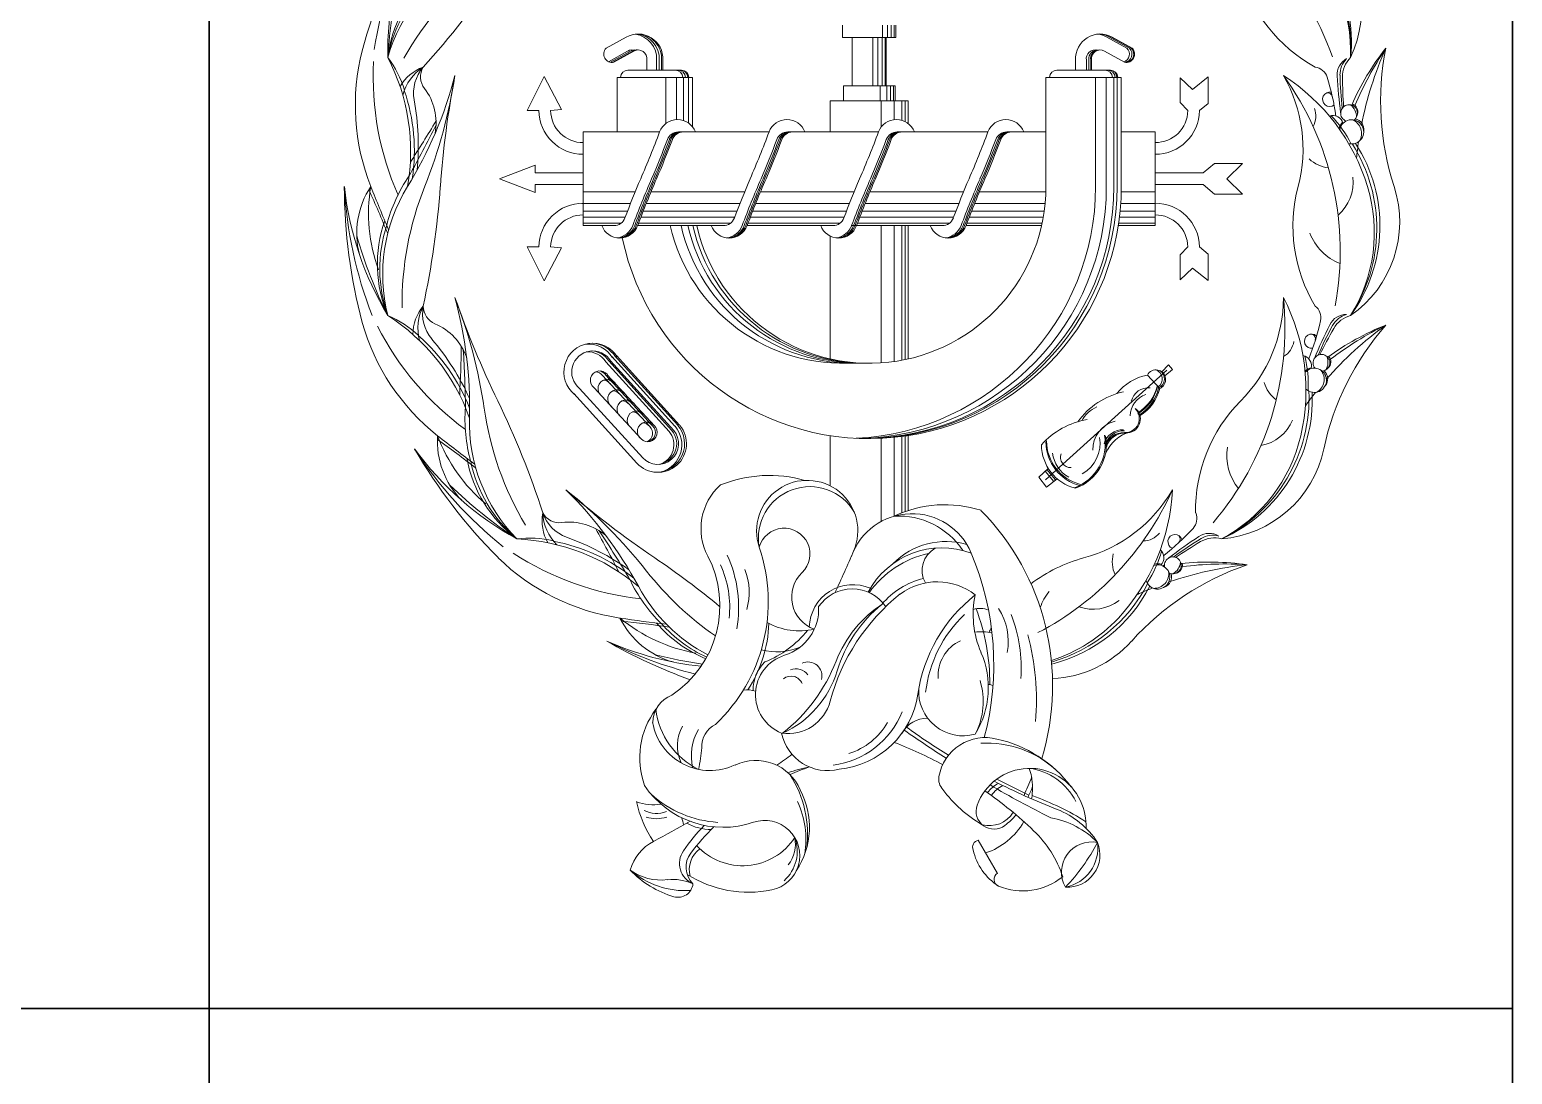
# Paper-space layout 'A3 horizontal' of a CAD drawing. Header units: millimetres. Extents: x 0 to 410, y 0 to 287.
# Drawn here: x 387.24 to 410, y 38.99 to 55.03 of the extents above; entities that cross this region are included whole.
import ezdxf

# ---------------------------------------------------------------- set-up
doc = ezdxf.new("R2010")
doc.units = ezdxf.units.MM
doc.layers.add('Cajetin y formato', color=7, linetype='Continuous', lineweight=35)

# ---------------------------------------------------------------- blocks, each defined once
blk = doc.blocks.new('Formato A3')
at = {"layer": 'Cajetin y formato'}
for p, q in [((410, 10), (410, 287)), ((390, 40), (390, 64)), ((225, 40), (410, 40)), ((390, 18), (390, 40))]:
    blk.add_line(p, q, dxfattribs=at)
at = {"layer": 'Cajetin y formato', "lineweight": 13}
for p, q in [((399.721, 54.905), (399.721, 55.093)), ((400.333, 54.905), (400.333, 55.093)), ((400.409, 54.905), (400.409, 55.093)), ((400.468, 54.905), (400.468, 55.093)), ((400.51, 54.905), (400.51, 55.093)), ((400.535, 54.905), (400.535, 55.093)), ((396.397, 54.911), (396.091, 54.74)), ((399.869, 54.905), (399.721, 54.905)), ((399.869, 54.905), (400.128, 54.905)), ((399.869, 54.163), (399.869, 54.905)), ((400.388, 54.905), (400.128, 54.905)), ((400.185, 54.163), (400.185, 54.905)), ((400.261, 54.163), (400.261, 54.905)), ((400.329, 54.163), (400.329, 54.905)), ((400.371, 54.163), (400.371, 54.905)), ((400.388, 54.905), (400.535, 54.905)), ((400.388, 54.163), (400.388, 54.905)), ((403.778, 54.911), (404.085, 54.74)), ((403.819, 54.911), (404.125, 54.74)), ((403.846, 54.911), (404.152, 54.74)), ((403.859, 54.911), (404.166, 54.74)), ((396.421, 54.697), (396.129, 54.534)), ((396.463, 54.697), (396.157, 54.526)), ((396.498, 54.697), (396.191, 54.526)), ((396.517, 54.697), (396.21, 54.526)), ((396.517, 54.697), (396.517, 54.697)), ((403.74, 54.697), (404.047, 54.526)), ((396.837, 54.403), (396.426, 54.403)), ((396.714, 54.403), (396.714, 54.559)), ((396.837, 54.403), (397.248, 54.403)), ((396.865, 54.403), (396.865, 54.559)), ((396.907, 54.403), (396.907, 54.559)), ((396.941, 54.403), (396.941, 54.559)), ((396.96, 54.403), (396.96, 54.559)), ((403.42, 54.403), (403.009, 54.403)), ((403.297, 54.403), (403.297, 54.559)), ((403.42, 54.403), (403.831, 54.403)), ((403.462, 54.403), (403.462, 54.559)), ((403.502, 54.403), (403.502, 54.559)), ((403.529, 54.403), (403.529, 54.559)), ((403.543, 54.403), (403.543, 54.559)), ((394.881, 53.783), (395.139, 54.304)), ((395.139, 54.304), (395.407, 53.798)), ((396.258, 54.293), (397.415, 54.293)), ((396.258, 53.455), (396.258, 54.293)), ((397.007, 54.293), (397.007, 53.584)), ((397.173, 54.293), (397.173, 53.645)), ((397.279, 54.293), (397.279, 53.631)), ((397.355, 54.293), (397.355, 53.593)), ((397.415, 54.293), (397.415, 53.536)), ((402.841, 54.293), (402.841, 52.617)), ((403.998, 54.293), (402.841, 54.293)), ((403.603, 52.617), (403.603, 54.293)), ((403.768, 52.617), (403.768, 54.293)), ((403.883, 52.617), (403.883, 54.293)), ((403.932, 52.617), (403.932, 54.293)), ((403.998, 52.617), (403.998, 54.293)), ((404.9, 54.288), (405.091, 54.109)), ((404.9, 53.906), (404.9, 54.288)), ((405.091, 54.109), (405.33, 54.3)), ((405.33, 54.3), (405.33, 53.894)), ((399.732, 54.163), (400.128, 54.163)), ((399.732, 53.934), (399.732, 54.163)), ((400.525, 54.163), (400.128, 54.163)), ((400.297, 53.934), (400.297, 54.163)), ((400.398, 53.934), (400.398, 54.163)), ((400.457, 53.934), (400.457, 54.163)), ((400.5, 53.934), (400.5, 54.163)), ((400.525, 53.934), (400.525, 54.163)), ((395.06, 53.783), (394.881, 53.783)), ((395.239, 53.783), (395.407, 53.798)), ((399.53, 53.934), (399.53, 53.455)), ((400.128, 53.934), (399.53, 53.934)), ((400.128, 53.934), (400.727, 53.934)), ((400.312, 53.529), (400.312, 53.934)), ((400.512, 53.644), (400.512, 53.934)), ((400.629, 53.634), (400.629, 53.934)), ((400.681, 53.613), (400.681, 53.934)), ((400.727, 53.934), (400.727, 53.584)), ((405.018, 53.783), (404.9, 53.906)), ((405.33, 53.894), (405.197, 53.783)), ((395.74, 53.455), (396.911, 53.455)), ((395.74, 52.018), (395.74, 53.455)), ((397.199, 53.455), (397.274, 53.455)), ((397.274, 53.455), (398.591, 53.455)), ((398.879, 53.455), (399.53, 53.455)), ((399.53, 53.455), (400.128, 53.455)), ((400.271, 53.455), (400.128, 53.455)), ((401.951, 53.455), (400.559, 53.455)), ((402.841, 53.455), (402.239, 53.455)), ((404.517, 53.455), (403.998, 53.455)), ((404.517, 52.018), (404.517, 53.455)), ((395.001, 52.945), (394.455, 52.736)), ((395.001, 52.826), (395.001, 52.945)), ((395.74, 52.826), (395.001, 52.826)), ((404.517, 52.826), (405.256, 52.826)), ((405.256, 52.826), (405.426, 52.973)), ((405.426, 52.973), (405.856, 52.973)), ((405.856, 52.973), (405.617, 52.736)), ((395.001, 52.528), (394.455, 52.736)), ((395.74, 52.647), (395.001, 52.647)), ((395.001, 52.647), (395.001, 52.528)), ((404.517, 52.647), (405.256, 52.647)), ((405.256, 52.647), (405.426, 52.5)), ((405.856, 52.5), (405.617, 52.736)), ((395.72, 52.359), (396.467, 52.359)), ((395.74, 52.537), (396.538, 52.537)), ((396.707, 52.359), (398.147, 52.359)), ((396.78, 52.537), (398.218, 52.537)), ((398.387, 52.359), (399.827, 52.359)), ((398.46, 52.537), (399.898, 52.537)), ((400.067, 52.359), (401.507, 52.359)), ((400.14, 52.537), (401.578, 52.537)), ((401.747, 52.359), (402.829, 52.359)), ((401.82, 52.537), (402.84, 52.537)), ((403.99, 52.359), (404.517, 52.359)), ((403.997, 52.537), (404.517, 52.537)), ((405.426, 52.5), (405.856, 52.5)), ((395.74, 52.237), (396.419, 52.237)), ((395.74, 52.145), (396.384, 52.145)), ((396.623, 52.145), (398.064, 52.145)), ((396.658, 52.237), (398.099, 52.237)), ((398.303, 52.145), (399.744, 52.145)), ((398.339, 52.237), (399.779, 52.237)), ((399.983, 52.145), (401.424, 52.145)), ((400.019, 52.237), (401.459, 52.237)), ((401.663, 52.145), (402.8, 52.145)), ((401.699, 52.237), (402.815, 52.237)), ((403.969, 52.145), (404.517, 52.145)), ((403.98, 52.237), (404.517, 52.237)), ((395.74, 52.054), (396.319, 52.054)), ((396.211, 52.018), (395.74, 52.018)), ((397.891, 52.018), (396.574, 52.018)), ((396.588, 52.054), (397.999, 52.054)), ((399.572, 52.018), (398.254, 52.018)), ((398.268, 52.054), (399.679, 52.054)), ((400.128, 52.018), (399.859, 52.018)), ((399.948, 52.054), (401.359, 52.054)), ((400.128, 52.018), (401.252, 52.018)), ((400.312, 49.91), (400.312, 52.018)), ((400.512, 49.931), (400.512, 52.018)), ((400.629, 49.95), (400.629, 52.018)), ((400.681, 49.961), (400.681, 52.018)), ((400.727, 52.018), (400.727, 49.971)), ((401.615, 52.018), (402.774, 52.018)), ((401.628, 52.054), (402.782, 52.054)), ((403.952, 52.018), (404.517, 52.018)), ((403.957, 52.054), (404.517, 52.054)), ((395.06, 51.69), (394.881, 51.69)), ((394.881, 51.69), (395.139, 51.169)), ((395.139, 51.169), (395.407, 51.675)), ((395.239, 51.69), (395.407, 51.675)), ((399.53, 51.857), (399.53, 49.971)), ((405.018, 51.69), (404.9, 51.567)), ((405.33, 51.579), (405.197, 51.69)), ((404.9, 51.567), (404.9, 51.185)), ((405.33, 51.173), (405.33, 51.579)), ((404.9, 51.185), (405.091, 51.364)), ((405.091, 51.364), (405.33, 51.173)), ((396.087, 49.925), (397.057, 48.859)), ((396.131, 49.94), (397.1, 48.874)), ((396.16, 49.94), (397.129, 48.874)), ((396.176, 50.006), (397.146, 48.94)), ((396.176, 50.006), (397.146, 48.94)), ((396.22, 50.021), (397.189, 48.955)), ((396.249, 50.021), (397.218, 48.955)), ((404.619, 49.773), (404.724, 49.879)), ((404.724, 49.879), (404.784, 49.811)), ((396.037, 49.715), (396.76, 48.932)), ((396.08, 49.729), (396.803, 48.946)), ((396.109, 49.729), (396.832, 48.946)), ((402.834, 48.117), (404.695, 49.798)), ((404.399, 49.723), (404.587, 49.518)), ((404.784, 49.811), (404.668, 49.71)), ((395.593, 49.438), (396.563, 48.372)), ((395.682, 49.519), (396.652, 48.453)), ((395.907, 49.526), (396.63, 48.743)), ((399.53, 48.793), (399.53, 48.022)), ((400.312, 47.475), (400.312, 48.751)), ((400.512, 47.557), (400.512, 48.766)), ((400.629, 47.608), (400.629, 48.779)), ((400.681, 47.627), (400.681, 48.786)), ((400.727, 48.793), (400.727, 47.643)), ((402.876, 48.291), (402.73, 48.157)), ((402.828, 48.246), (402.961, 48.091)), ((402.855, 48.272), (402.989, 48.113)), ((402.73, 48.157), (402.85, 48.003)), ((402.85, 48.003), (403.012, 48.132)), ((401.803, 42.581), (402.097, 42.074))]:
    blk.add_line(p, q, dxfattribs=at)
at = {"layer": 'Cajetin y formato'}
blk.add_lwpolyline([(225, 64), (225, 10), (410, 10), (410, 64)], dxfattribs=at)
at = {"layer": 'Cajetin y formato', "lineweight": 13}
for centre, radius, start, end in [((402.898, 53.072), 4.603, 19.4847, 65.833), ((405.199, 54.849), 2.331, 353.7772, 62.8895), ((405.101, 54.747), 2.42, 356.4239, 62.3396), ((400.282, 52.553), 8.221, 150.1512, 164.8488), ((398.969, 53.708), 6.517, 153.2169, 171.0795), ((397.583, 54.69), 4.844, 156.1927, 181.1019), ((405.107, 54.679), 2.411, 358.0368, 46.9632), ((405.937, 55.345), 1.748, 334.6505, 48.0549), ((395.213, 53.898), 2.57, 118.3783, 164.2398), ((397.243, 52.194), 4.883, 128.165, 150.6335), ((399.761, 54.184), 7.033, 165.9014, 176.6388), ((394.73, 54.355), 2.005, 130.5199, 173.0969), ((394.849, 54.208), 2.145, 131.8447, 169.5631), ((383.313, 63.45), 13.432, 317.9297, 325.8383), ((408.12, 56.528), 2.373, 195.14, 241.092), ((396.582, 54.58), 0.379, 356.8582, 119.1323), ((396.487, 54.58), 0.379, 356.8582, 82.7779), ((396.528, 54.58), 0.379, 356.8582, 85.963), ((396.563, 54.58), 0.379, 356.8582, 88.5592), ((403.675, 54.58), 0.379, 60.8677, 183.1418), ((403.594, 54.58), 0.379, 60.8677, 83.8664), ((403.634, 54.58), 0.379, 60.8677, 86.9376), ((403.661, 54.58), 0.379, 60.8677, 88.9796), ((395.614, 53.863), 3.373, 165.6062, 201.6884), ((396.181, 54.65), 0.127, 134.9929, 283.2717), ((396.487, 54.58), 0.134, 69.1386, 119.1323), ((396.528, 54.58), 0.134, 78.4969, 119.1323), ((396.563, 54.58), 0.134, 85.9158, 119.1323), ((396.582, 54.58), 0.134, 351.0686, 119.1323), ((403.594, 54.58), 0.134, 72.3825, 188.9314), ((403.634, 54.58), 0.134, 81.296, 188.9314), ((403.661, 54.58), 0.134, 87.1086, 188.9314), ((403.675, 54.58), 0.134, 60.8677, 188.9314), ((403.995, 54.65), 0.127, 290.1317, 45.0071), ((404.076, 54.65), 0.127, 256.7283, 45.0071), ((404.035, 54.65), 0.127, 279.1409, 45.0071), ((404.062, 54.65), 0.127, 273.0355, 45.0071), ((411.187, 52.267), 3.988, 141.679, 156.3392), ((412.285, 51.894), 5.095, 146.0496, 157.2952), ((413.081, 52.498), 5.501, 155.9493, 168.8327), ((412.186, 53.921), 4.208, 168.7833, 198.0549), ((397.008, 54.299), 4.493, 176.9834, 203.8098), ((391.524, 53.665), 1.532, 16.3132, 37.4613), ((389.99, 53.163), 3.1, 349.8482, 27.5338), ((393.514, 53.813), 0.678, 109.8764, 149.8354), ((393.672, 53.838), 0.725, 122.367, 165.4695), ((393.737, 54.054), 0.602, 138.82, 190.2708), ((393.533, 54.3), 0.291, 148.9, 217.3769), ((396.426, 54.289), 0.114, 90, 177.9027), ((397.153, 54.289), 0.114, 2.0973, 90), ((397.195, 54.289), 0.114, 2.0973, 90), ((397.229, 54.289), 0.114, 2.0973, 90), ((397.248, 54.289), 0.114, 2.0973, 90), ((403.009, 54.289), 0.114, 90, 177.9027), ((403.75, 54.289), 0.114, 2.0973, 90), ((403.79, 54.289), 0.114, 2.0973, 90), ((403.817, 54.289), 0.114, 2.0973, 90), ((403.831, 54.289), 0.114, 2.0973, 90), ((406.946, 54.23), 0.222, 17.4792, 83.0121), ((407.593, 54.333), 0.283, 118.9817, 183.6762), ((407.706, 54.333), 0.352, 135.3013, 181.0944), ((407.803, 54.301), 0.411, 134.0495, 180.8495), ((387.71, 55.9), 6.262, 328.3783, 345.3897), ((386.221, 55.463), 7.634, 338.165, 351.3919), ((408.262, 51.546), 14.755, 169.1617, 175.8383), ((404.814, 51.713), 3.098, 16.9632, 57.3219), ((402.755, 51.625), 4.603, 349.4847, 35.833), ((404.528, 53.196), 2.259, 345.14, 29.86), ((403.622, 53.184), 3.706, 7.991, 17.4792), ((416.58, 54.91), 9.288, 183.6762, 187.1801), ((412.728, 54.429), 5.374, 181.0944, 186.5148), ((416.935, 54.436), 9.544, 180.8495, 183.5712), ((390.307, 53.165), 2.84, 351.3433, 19.0169), ((389.284, 53.247), 3.924, 354.4513, 10.2708), ((392.61, 53.595), 0.871, 349.194, 37.3769), ((407.197, 53.957), 0.11, 76.3181, 308.0909), ((407.162, 53.977), 0.0787, 14.0095, 102.1151), ((395.735, 53.788), 0.675, 180.4191, 270.4191), ((395.735, 53.788), 0.496, 180.57, 270.57), ((404.522, 53.788), 0.675, 269.5809, 359.5809), ((404.522, 53.788), 0.496, 269.43, 359.43), ((406.655, 53.698), 0.329, 330.91, 21.1205), ((407.494, 53.744), 0.129, 305.1404, 250.0193), ((407.37, 53.684), 0.237, 359.5811, 52.4184), ((407.502, 53.765), 0.126, 342.1717, 71.4462), ((371.444, 64.697), 24.69, 331.1399, 333.1916), ((371.609, 66.795), 25.531, 327.2693, 328.9428), ((397.186, 53.352), 0.294, 20.5322, 159.4678), ((398.866, 53.352), 0.294, 20.5322, 159.4678), ((400.546, 53.352), 0.294, 20.5322, 159.4678), ((402.226, 53.352), 0.294, 20.5322, 159.4678), ((407.243, 53.541), 0.166, 16.862, 107.9623), ((405.991, 52.504), 1.717, 26.4764, 44.3637), ((407.571, 53.436), 0.245, 135.9182, 162.5089), ((407.532, 53.456), 0.186, 256.8212, 168.5313), ((407.46, 53.432), 0.226, 328.2099, 68.4045), ((407.556, 53.496), 0.165, 350.0441, 78.4241), ((382.453, 58.87), 15.439, 336.5919, 339.4678), ((382.377, 58.87), 15.663, 336.945, 339.3195), ((382.407, 58.87), 15.663, 336.945, 339.3195), ((382.431, 58.87), 15.663, 336.945, 339.3195), ((382.453, 58.87), 15.663, 336.945, 339.3195), ((397.199, 53.275), 0.18, 90, 159.3195), ((397.229, 53.275), 0.18, 90, 159.3195), ((397.252, 53.275), 0.18, 90, 159.3195), ((397.274, 53.275), 0.18, 90, 159.3195), ((384.133, 58.87), 15.439, 336.5919, 339.4678), ((384.057, 58.87), 15.663, 336.945, 339.3195), ((384.087, 58.87), 15.663, 336.945, 339.3195), ((384.111, 58.87), 15.663, 336.945, 339.3195), ((384.133, 58.87), 15.663, 336.945, 339.3195), ((398.879, 53.275), 0.18, 90, 159.3195), ((398.909, 53.275), 0.18, 90, 159.3195), ((398.932, 53.275), 0.18, 90, 159.3195), ((398.954, 53.275), 0.18, 90, 159.3195), ((385.813, 58.87), 15.439, 336.5919, 339.4678), ((385.737, 58.87), 15.663, 336.945, 339.3195), ((385.767, 58.87), 15.663, 336.945, 339.3195), ((385.791, 58.87), 15.663, 336.945, 339.3195), ((385.813, 58.87), 15.663, 336.945, 339.3195), ((400.559, 53.275), 0.18, 90, 159.3195), ((400.589, 53.275), 0.18, 90, 159.3195), ((400.612, 53.275), 0.18, 90, 159.3195), ((400.634, 53.275), 0.18, 90, 159.3195), ((387.493, 58.87), 15.439, 336.5919, 339.4678), ((387.417, 58.87), 15.663, 336.945, 339.3195), ((387.447, 58.87), 15.663, 336.945, 339.3195), ((387.471, 58.87), 15.663, 336.945, 339.3195), ((387.493, 58.87), 15.663, 336.945, 339.3195), ((402.239, 53.275), 0.18, 90, 159.3195), ((402.269, 53.275), 0.18, 90, 159.3195), ((402.293, 53.275), 0.18, 90, 159.3195), ((402.314, 53.275), 0.18, 90, 159.3195), ((405.636, 52.014), 2.331, 323.7772, 32.8895), ((405.5, 51.975), 2.42, 326.4239, 32.3396), ((413.081, 52.498), 5.501, 171.5701, 174.2292), ((407.216, 53.376), 0.471, 225.1514, 265.1872), ((400.293, 52.638), 8.221, 180.1512, 194.8488), ((398.578, 52.982), 6.517, 183.2169, 201.0795), ((396.888, 53.139), 4.844, 186.1927, 211.1019), ((393.556, 51.899), 1.294, 146.3109, 194.5879), ((394.964, 52.203), 2.52, 170.5494, 200.0066), ((419.106, 63.207), 28.656, 201.6884, 203.1259), ((395.231, 51.269), 2.57, 148.3783, 194.2398), ((395.051, 51.42), 2.406, 145.5689, 165.4627), ((397.841, 50.807), 4.883, 158.165, 180.6335), ((380.149, 53.591), 13.432, 347.9297, 355.8383), ((400.128, 52.617), 3.87, 191.7311, 0), ((411.033, 46.603), 15.663, 156.945, 159.3195), ((410.957, 46.603), 15.439, 156.5919, 159.4678), ((410.988, 46.603), 15.439, 156.5919, 159.4678), ((411.011, 46.603), 15.439, 156.5919, 159.4678), ((411.033, 46.603), 15.439, 156.5919, 159.4678), ((400.128, 52.617), 2.713, 192.7522, 0), ((412.713, 46.603), 15.663, 156.945, 159.3195), ((412.637, 46.603), 15.439, 156.5919, 159.4678), ((412.668, 46.603), 15.439, 156.5919, 159.4678), ((412.691, 46.603), 15.439, 156.5919, 159.4678), ((412.713, 46.603), 15.439, 156.5919, 159.4678), ((414.393, 46.603), 15.663, 156.945, 159.3195), ((414.317, 46.603), 15.439, 156.5919, 159.4678), ((414.348, 46.603), 15.439, 156.5919, 159.4678), ((414.371, 46.603), 15.439, 156.5919, 159.4678), ((399.733, 52.617), 3.87, 272.9244, 0), ((414.393, 46.603), 15.439, 156.5919, 159.4678), ((399.898, 52.617), 3.87, 271.7054, 0), ((400.013, 52.617), 3.87, 270.8526, 0), ((400.062, 52.617), 3.87, 270.4872, 0), ((416.073, 46.603), 15.663, 156.945, 159.3195), ((415.998, 46.603), 15.439, 156.5919, 159.4678), ((416.028, 46.603), 15.439, 156.5919, 159.4678), ((416.051, 46.603), 15.439, 156.5919, 159.4678), ((416.073, 46.603), 15.439, 156.5919, 159.4678), ((409.005, 52.008), 2.373, 165.14, 211.092), ((406.893, 52.68), 0.662, 310.7334, 6.877), ((406.523, 52.075), 1.748, 304.6505, 18.0549), ((405.471, 51.913), 2.411, 328.0368, 16.9632), ((379.725, 46.7), 14.011, 21.7593, 24.7587), ((395.735, 51.685), 0.675, 89.5809, 179.5809), ((404.522, 51.685), 0.675, 0.4191, 90.4191), ((395.735, 51.685), 0.496, 89.43, 179.43), ((396.211, 52.198), 0.18, 270, 339.3195), ((397.891, 52.198), 0.18, 270, 339.3195), ((399.572, 52.198), 0.18, 270, 339.3195), ((401.252, 52.198), 0.18, 270, 339.3195), ((404.522, 51.685), 0.496, 0.57, 90.57), ((394.584, 51.423), 2.005, 160.5199, 203.0969), ((394.761, 51.355), 2.145, 161.8447, 199.5631), ((396.299, 52.121), 0.294, 200.5322, 339.4678), ((396.224, 52.121), 0.294, 277.4021, 339.4678), ((396.254, 52.121), 0.294, 274.4265, 339.4678), ((396.277, 52.121), 0.294, 272.1334, 339.4678), ((399.72, 52.617), 2.713, 192.7522, 274.3203), ((399.886, 52.617), 2.713, 192.7522, 272.5586), ((399.992, 52.617), 2.713, 192.7522, 271.4389), ((400.068, 52.617), 2.713, 192.7522, 270.6395), ((397.979, 52.121), 0.294, 200.5322, 339.4678), ((397.904, 52.121), 0.294, 277.4021, 339.4678), ((397.934, 52.121), 0.294, 274.4265, 339.4678), ((397.958, 52.121), 0.294, 272.1334, 339.4678), ((399.659, 52.121), 0.294, 200.5322, 339.4678), ((399.584, 52.121), 0.294, 277.4021, 339.4678), ((399.614, 52.121), 0.294, 274.4265, 339.4678), ((399.638, 52.121), 0.294, 272.1334, 339.4678), ((401.34, 52.121), 0.294, 200.5322, 339.4678), ((401.264, 52.121), 0.294, 277.4021, 339.4678), ((401.294, 52.121), 0.294, 274.4265, 339.4678), ((401.318, 52.121), 0.294, 272.1334, 339.4678), ((407.651, 52.196), 0.815, 201.192, 248.6812), ((399.026, 53.79), 7.033, 195.9014, 206.6388), ((393.802, 50.346), 0.678, 139.8764, 179.8354), ((393.926, 50.446), 0.725, 152.367, 195.4695), ((393.875, 50.666), 0.602, 168.82, 220.2708), ((393.575, 50.777), 0.291, 178.9, 247.3769), ((407.708, 55.756), 14.755, 199.1617, 205.8383), ((386.661, 48.128), 7.634, 8.165, 21.3919), ((387.732, 49.251), 6.262, 358.3783, 15.3897), ((401.907, 50.445), 4.603, 319.4847, 5.833), ((404.228, 50.918), 2.259, 315.14, 359.86), ((403.734, 49.491), 3.098, 346.9632, 27.3219), ((406.839, 50.606), 0.222, 347.4792, 53.0121), ((395.595, 51.439), 3.373, 195.6062, 231.6884), ((392.153, 49.222), 1.532, 46.3132, 67.4613), ((391.075, 48.021), 3.1, 19.8482, 57.5338), ((403.438, 51.361), 3.706, 337.991, 347.4792), ((407.451, 50.37), 0.283, 88.9817, 153.6762), ((407.549, 50.314), 0.352, 105.3013, 151.0944), ((407.617, 50.238), 0.411, 104.0495, 150.8495), ((396.585, 52.513), 4.493, 206.9834, 233.8098), ((391.349, 48.181), 2.84, 21.3433, 49.0169), ((393.128, 49.705), 0.871, 19.194, 67.3769), ((406.92, 50.243), 0.11, 46.3181, 278.0909), ((406.9, 50.278), 0.0787, 344.0095, 72.1151), ((415.522, 46.377), 9.288, 153.6762, 157.1801), ((411.946, 47.886), 5.374, 151.0944, 156.5148), ((415.593, 45.789), 9.544, 150.8495, 153.5712), ((411.223, 47.717), 4.208, 138.7833, 168.0549), ((411.286, 46.037), 5.501, 125.9493, 138.8327), ((409.53, 46.784), 3.988, 111.679, 126.3392), ((410.295, 45.913), 5.095, 116.0496, 127.2952), ((390.421, 47.74), 3.924, 24.4513, 40.2708), ((368.341, 50.636), 25.531, 357.2693, 358.9428), ((369.247, 48.736), 24.69, 1.1399, 3.1916), ((395.885, 49.77), 0.443, 31.6919, 231.082), ((395.885, 49.77), 0.323, 31.6919, 231.082), ((395.813, 49.756), 0.443, 31.6919, 94.778), ((395.813, 49.756), 0.443, 31.6919, 94.778), ((395.813, 49.756), 0.323, 31.6919, 94.778), ((395.856, 49.77), 0.323, 31.6919, 87.4311), ((395.856, 49.77), 0.443, 31.6919, 87.4311), ((406.321, 50.29), 0.329, 300.91, 351.1205), ((406.752, 49.86), 0.166, 346.862, 77.9623), ((405.15, 49.588), 1.717, 356.4764, 14.3637), ((406.984, 49.605), 0.245, 105.9182, 132.5089), ((407.071, 49.911), 0.129, 275.1404, 220.0193), ((406.933, 49.92), 0.237, 329.5811, 22.4184), ((407.088, 49.925), 0.126, 312.1717, 41.4462), ((395.993, 49.643), 0.145, 36.6177, 233.5402), ((395.92, 49.628), 0.145, 36.6177, 86.6016), ((396.111, 49.515), 0.145, 36.6177, 233.5402), ((395.964, 49.643), 0.145, 36.6177, 84.2736), ((396.039, 49.5), 0.145, 36.6177, 86.6016), ((396.082, 49.515), 0.145, 36.6177, 84.2736), ((404.549, 48.944), 0.793, 100.9262, 141.4083), ((404.53, 49.655), 0.148, 292.6546, 152.3432), ((404.479, 49.663), 0.148, 305.4325, 70.4154), ((404.513, 49.663), 0.148, 292.6546, 59.7184), ((406.96, 49.642), 0.186, 226.8212, 138.5313), ((406.885, 49.657), 0.226, 298.2099, 38.4045), ((407.001, 49.664), 0.165, 320.0441, 48.4241), ((396.261, 49.353), 0.145, 36.6177, 233.5402), ((396.188, 49.338), 0.145, 36.6177, 86.6016), ((396.232, 49.353), 0.145, 36.6177, 84.2736), ((404.287, 48.31), 1.184, 102.4592, 144.0677), ((404.488, 49.088), 0.355, 108.8894, 178.3641), ((404.414, 49.258), 0.27, 84.0222, 166.4349), ((403.908, 49.709), 0.661, 301.154, 347.0799), ((403.908, 49.691), 0.661, 301.154, 347.0799), ((403.926, 49.674), 0.661, 301.154, 347.0799), ((403.943, 49.666), 0.661, 301.154, 347.0799), ((404.46, 49.375), 2.42, 296.4239, 2.3396), ((404.597, 49.341), 2.331, 293.7772, 2.8895), ((406.646, 49.731), 0.471, 195.1514, 235.1872), ((411.286, 46.037), 5.501, 141.5701, 144.2292), ((396.33, 49.042), 2.406, 175.5689, 195.4627), ((399.052, 49.906), 4.883, 188.165, 210.6335), ((382.339, 43.471), 13.432, 17.9297, 25.8383), ((396.403, 49.198), 0.145, 36.6177, 233.5402), ((396.331, 49.184), 0.145, 36.6177, 86.6016), ((396.374, 49.198), 0.145, 36.6177, 84.2736), ((396.559, 49.029), 0.145, 36.6177, 233.5402), ((396.487, 49.015), 0.145, 36.6177, 86.6016), ((396.53, 49.029), 0.145, 36.6177, 84.2736), ((403.831, 48.78), 0.502, 114.8594, 151.1712), ((404.058, 49.057), 0.216, 267.3981, 44.9415), ((404.075, 49.049), 0.216, 267.3981, 44.9415), ((407.511, 47.651), 2.373, 135.14, 181.092), ((396.561, 49.001), 2.57, 178.3783, 224.2398), ((396.885, 48.669), 0.439, 222.8019, 39.972), ((396.715, 48.859), 0.145, 36.6177, 233.5402), ((396.732, 48.843), 0.143, 224.3275, 45.8305), ((396.643, 48.845), 0.145, 36.6177, 86.6016), ((396.687, 48.859), 0.145, 36.6177, 84.2736), ((396.704, 48.843), 0.143, 275.7891, 45.8305), ((396.66, 48.829), 0.143, 296.2437, 45.8305), ((396.856, 48.669), 0.439, 272.6054, 39.972), ((396.813, 48.655), 0.439, 287.9961, 39.972), ((403.665, 47.861), 1.193, 99.1558, 138.378), ((404.009, 48.577), 0.449, 103.7399, 181.1453), ((406.018, 49.29), 0.662, 280.7334, 336.877), ((394.795, 48.709), 1.294, 176.3109, 224.5879), ((385.417, 37.291), 14.011, 51.7593, 54.7587), ((411.269, 71.277), 28.656, 231.6884, 233.1259), ((395.863, 49.676), 2.52, 200.5494, 230.0066), ((396.885, 48.669), 0.318, 222.8019, 39.972), ((396.856, 48.669), 0.318, 272.6054, 39.972), ((396.813, 48.655), 0.318, 287.9961, 39.972), ((403.538, 48.713), 0.688, 180, 256.032), ((403.033, 48.67), 0.719, 289.9429, 10.3252), ((403.05, 48.661), 0.719, 289.9429, 10.3252), ((403.141, 48.672), 0.53, 298.9362, 10.0867), ((404.018, 48.589), 0.295, 87.3981, 164.1835), ((404.035, 48.572), 0.295, 87.3981, 164.1835), ((404.035, 48.546), 0.295, 87.3981, 164.1835), ((404.321, 48.264), 0.62, 107.2172, 155.8424), ((404.052, 48.538), 0.295, 87.3981, 164.1835), ((404.404, 49.336), 2.411, 298.0368, 346.9632), ((400.26, 52.718), 8.221, 210.1512, 224.8488), ((398.603, 52.158), 6.517, 213.2169, 231.0795), ((397.06, 51.449), 4.844, 216.1927, 241.1019), ((403.461, 48.653), 0.688, 180, 256.032), ((403.53, 48.696), 0.688, 180, 256.032), ((403.428, 48.583), 0.488, 186.9077, 241.0638), ((403.226, 48.464), 0.162, 161.2813, 270.2045), ((405.395, 48.95), 1.748, 274.6505, 348.0549), ((406.433, 48.491), 0.815, 171.192, 218.6812), ((395.923, 48.811), 2.005, 190.5199, 233.0969), ((396.111, 48.841), 2.145, 191.8447, 229.5631), ((398.587, 53.082), 7.033, 225.9014, 236.6388), ((398.454, 47.365), 0.907, 132.2575, 207.5623), ((398.597, 46.171), 2.011, 74.2581, 111.9898), ((399.177, 47.33), 0.777, 336.4589, 198.8148), ((390.71, 41.996), 7.634, 38.165, 51.3919), ((405.122, 59.125), 14.755, 229.1617, 235.8383), ((391.076, 43.504), 6.262, 28.3783, 45.3897), ((399.216, 47.222), 0.788, 29.7063, 190.4298), ((400.583, 49.846), 4.603, 297.6508, 335.833), ((402.83, 49.096), 2.259, 285.14, 329.86), ((401.688, 48.107), 3.098, 316.9632, 357.3219), ((395.785, 47.487), 0.678, 169.8764, 209.8354), ((395.688, 47.801), 0.602, 198.82, 250.2708), ((395.373, 47.747), 0.291, 208.9, 277.3769), ((395.842, 47.636), 0.725, 182.367, 225.4695), ((400.785, 46.607), 0.988, 22.8077, 160.3541), ((401.293, 45.915), 1.818, 72.3293, 115.4405), ((399.11, 44.959), 3.834, 342.9661, 44.5051), ((404.935, 47.519), 0.222, 317.4792, 23.0121), ((395.522, 46.595), 0.871, 49.194, 97.3769), ((373.59, 35.007), 25.531, 27.2693, 28.9428), ((398.823, 46.976), 0.396, 313.9975, 164.8065), ((400.582, 46.382), 1.177, 33.4987, 93.4257), ((402.367, 49.874), 3.706, 307.991, 317.4792), ((394.918, 45.689), 1.532, 76.3132, 97.4613), ((394.586, 44.11), 3.1, 49.8482, 87.5338), ((394.743, 44.385), 2.84, 51.3433, 79.0169), ((394.16, 43.54), 3.924, 54.4513, 70.2708), ((375.324, 33.815), 24.69, 31.1399, 33.1916), ((401.308, 46.023), 1.145, 73.7879, 135.173), ((404.328, 47.505), 0.329, 270.91, 321.1205), ((404.823, 47.166), 0.11, 16.3181, 248.0909), ((410.34, 39.516), 9.288, 123.6762, 127.1801), ((407.998, 42.611), 5.374, 121.0944, 126.5148), ((410.107, 38.972), 9.544, 120.8495, 123.5712), ((404.823, 47.206), 0.0787, 314.0095, 42.1151), ((405.347, 47.01), 0.283, 58.9817, 123.6762), ((405.424, 46.813), 0.411, 74.0495, 120.8495), ((405.404, 46.912), 0.352, 75.3013, 121.0944), ((405.493, 47.252), 5.182593959605703e-14, 255.4235, 198.8636), ((396.791, 49.33), 3.373, 225.6062, 261.6884), ((397.112, 50.756), 4.493, 236.9834, 263.8098), ((389.295, 35.802), 13.432, 50.5066, 55.8383), ((396.19, 46.183), 1.647, 303.4452, 27.5623), ((395.987, 46.243), 2.592, 313.4291, 18.8148), ((396.177, 46.15), 1.948, 350.3971, 24.5836), ((368.517, 60.687), 34.22, 335.2886, 336.4589), ((401.245, 45.79), 1.281, 69.4027, 152.0973), ((401.374, 45.491), 1.532, 102.5728, 144.4101), ((401.335, 46.724), 0.394, 119.3148, 208.9803), ((397.63, 45.28), 4.41, 345.2649, 22.8077), ((404.04, 44.625), 2.373, 105.14, 127.0161), ((404.33, 46.858), 0.471, 165.1514, 205.1872), ((402.963, 47.483), 1.717, 326.4764, 344.3637), ((404.486, 46.917), 0.166, 316.862, 47.9623), ((404.788, 46.802), 0.129, 245.1404, 190.0193), ((400.551, 49.731), 4.883, 218.165, 235.277), ((396.456, 46.162), 1.532, 353.5219, 25.051), ((397.376, 46.388), 0.911, 343.1169, 22.4643), ((399.462, 46.314), 0.524, 133.9975, 250.2395), ((407.287, 42.827), 4.208, 108.7833, 138.0549), ((404.557, 46.624), 0.186, 196.8212, 108.5313), ((404.5, 46.675), 0.226, 268.2099, 8.4045), ((404.56, 46.581), 0.245, 75.9182, 102.5089), ((410.107, 38.972), 9.544, 124.8126, 124.9705), ((405.354, 42.865), 3.988, 100.0422, 100.2545), ((404.604, 46.624), 0.165, 290.0441, 18.4241), ((406.502, 41.34), 5.501, 95.9493, 108.8327), ((404.673, 46.879), 0.237, 299.5811, 352.4184), ((404.81, 46.805), 0.126, 282.1717, 11.4462), ((405.354, 42.865), 3.988, 81.679, 96.3392), ((405.581, 41.728), 5.095, 86.0496, 97.2952), ((398.626, 47.621), 2.406, 205.5689, 225.4627), ((398.847, 47.702), 2.57, 208.3783, 242.3164), ((399.879, 45.836), 0.67, 66.493, 178.3725), ((399.867, 45.816), 0.624, 34.2209, 145.6606), ((401.238, 45.445), 1.188, 103.5356, 140.3356), ((401.171, 45.606), 0.944, 51.7428, 126.768), ((402.259, 47.644), 2.42, 286.0363, 332.3396), ((402.361, 47.546), 2.331, 284.149, 332.8895), ((406.502, 41.34), 5.501, 111.5701, 114.2292), ((402.551, 43.917), 3.125, 128.5043, 165.1218), ((401.339, 44.665), 1.843, 122.6328, 158.8002), ((401.631, 44.58), 2.084, 128.8392, 163.2036), ((403.222, 44.483), 2.372, 128.1955, 171.7488), ((403.181, 46.047), 1.457, 168.1028, 203.5021), ((403.525, 45.892), 0.815, 141.192, 161.23), ((403.566, 46.79), 0.662, 250.7334, 306.877), ((397.905, 47.938), 2.52, 230.5494, 260.0066), ((397.463, 46.566), 1.294, 206.3109, 254.5879), ((400.446, 74.347), 28.656, 261.6884, 263.1259), ((398.609, 46.132), 0.744, 287.2241, 2.8321), ((402.948, 44.624), 1.968, 133.609, 173.2951), ((401.828, 45.799), 0.342, 67.1062, 107.3396), ((398.82, 45), 3.159, 359.4923, 21.0647), ((401.338, 45.634), 0.925, 349.5523, 33.0511), ((400.176, 45.222), 2.287, 356.0151, 21.2035), ((402.191, 47.638), 2.411, 287.7417, 316.9632), ((395.05, 31.989), 14.011, 81.7593, 84.7587), ((398.39, 47.219), 2.005, 220.5199, 247.4478), ((398.537, 47.338), 2.145, 221.8447, 245.1152), ((396.545, 45.995), 2.046, 327.3278, 357.6023), ((397.945, 46.789), 1.581, 291.5819, 321.4375), ((399.059, 46.824), 1.028, 240.9874, 282.6983), ((401.852, 44.908), 0.874, 79.3827, 96.7733), ((404.04, 44.625), 2.373, 149.073, 151.092), ((399.037, 51.457), 6.517, 243.2169, 255.9969), ((398.055, 50.071), 4.844, 246.1927, 264.0085), ((400.192, 52.77), 8.221, 240.1512, 250.0009), ((398.707, 46.415), 0.941, 255.5258, 292.4718), ((401.77, 45.112), 0.584, 114.1377, 184.8404), ((398.933, 44.739), 3.762, 354.9144, 15.3507), ((402.856, 46.808), 1.748, 272.8396, 318.0549), ((398.561, 52.249), 7.033, 255.9014, 261.9112), ((398.936, 44.896), 0.589, 134.1558, 181.3858), ((399.017, 44.816), 0.634, 107.2241, 248.484), ((397.194, 46.273), 2.602, 308.0793, 338.8002), ((399.186, 45.102), 0.218, 345.5594, 113.6692), ((400.599, 44.924), 1.358, 328.3328, 23.5021), ((398.157, 45.628), 1.544, 294.567, 343.2036), ((398.928, 44.919), 0.183, 22.1035, 128.3883), ((399.006, 44.988), 0.226, 36.4351, 112.4946), ((398.253, 44.41), 0.481, 74.0236, 96.7), ((401.568, 44.865), 0.68, 175.9289, 285.9987), ((400.81, 44.711), 1.069, 332.1204, 17.4984), ((401.961, 44.816), 0.157, 64.6743, 91.7556), ((397.259, 44.384), 0.454, 110.7419, 179.4058), ((398.881, 44.892), 0.673, 261.7672, 345.1218), ((399.538, 45.018), 1.35, 275.3936, 351.7488), ((397.846, 43.847), 1.24, 143.0428, 200.0929), ((397.687, 44.549), 0.897, 190.2958, 295.266), ((398.03, 44.732), 1.184, 186.7721, 243.8209), ((399.4, 45.055), 1.333, 277.589, 337.9787), ((399.509, 44.906), 1.039, 287.0878, 330.2736), ((401.024, 44.009), 0.447, 90, 150.8569), ((397.822, 44.033), 0.637, 151.6591, 204.4456), ((398.223, 43.871), 0.825, 150.0658, 192.4384), ((397.939, 44.022), 0.379, 116.548, 183.052), ((399.488, 44.369), 0.718, 191.4882, 284.2881), ((411.401, 59.642), 18.748, 235.0625, 237.4384), ((406.646, 52.444), 10.067, 233.8038, 238.2168), ((401.909, 43.437), 0.721, 75.5192, 170.0474), ((394.305, 44.344), 3.273, 348.1145, 353.9964), ((398.185, 38.042), 6.475, 61.6956, 68.9271), ((401.938, 42.512), 1.561, 46.6226, 93.6149), ((401.664, 42.224), 1.959, 37.0005, 77.4601), ((398.387, 43.067), 0.741, 22.9435, 115.266), ((389.271, 56.924), 16.222, 305.5948, 306.6049), ((399.849, 40.655), 3.118, 101.8094, 108.0814), ((400.529, 39.98), 3.954, 109.476, 114.1161), ((397.497, 42.677), 1.684, 352.2336, 32.7404), ((401.426, 43.522), 0.231, 170.0474, 223.9274), ((402.592, 42.829), 0.857, 24.6468, 160.0794), ((406.646, 52.444), 10.067, 242.8075, 248.8365), ((415.374, 69.284), 28.988, 242.7179, 243.8109), ((409.416, 40.545), 7.428, 156.1526, 158.4966), ((402.469, 42.766), 0.927, 26.2075, 82.7648), ((401.909, 43.437), 0.721, 9.9526, 20.1282), ((401.589, 43.381), 1.046, 350.8859, 9.9526), ((397.886, 44.236), 1.455, 214.0905, 288.6469), ((397.905, 44.523), 1.669, 227.6568, 266.6188), ((398.004, 42.784), 1.208, 326.3338, 28.2435), ((402.795, 44.469), 1.893, 215.8013, 240.5296), ((398.185, 38.042), 6.475, 46.3728, 54.9314), ((402.338, 43.021), 0.489, 117.4534, 143.3893), ((411.401, 59.642), 18.748, 239.8431, 243.0833), ((402.361, 43.033), 0.428, 114.8871, 146.3432), ((401.455, 43.794), 1.241, 333.5301, 342.0247), ((401.259, 39.395), 4.107, 57.6649, 70.52), ((396.815, 43.84), 0.714, 248.8778, 279.5506), ((398.277, 43.541), 1.758, 192.0276, 213.7775), ((396.865, 43.397), 0.405, 241.7498, 291.7619), ((397.772, 42.591), 1.386, 350.9603, 24.9462), ((402.044, 43.027), 0.274, 160.0794, 307.5654), ((402.545, 41.85), 1.293, 32.7232, 68.8365), ((402.485, 42.78), 0.975, 359.0465, 24.6468), ((396.863, 43.432), 0.519, 252.2767, 287.7233), ((389.271, 56.924), 16.222, 297.7315, 299.9845), ((398.185, 43.15), 0.959, 193.4713, 200.1446), ((399.849, 40.655), 3.118, 136.2694, 145.5724), ((397.694, 43.491), 0.743, 240.5296, 270.9493), ((400.529, 39.98), 3.954, 134.7422, 142.5252), ((398.524, 42.347), 0.539, 281.6729, 108.6469), ((401.975, 43.226), 0.42, 254.6111, 329.1871), ((401.589, 43.381), 1.046, 288.1598, 330.6281), ((401.455, 43.794), 1.241, 307.5654, 318.4574), ((402.702, 41.644), 1.298, 44.1799, 80.6039), ((397.157, 41.923), 0.725, 117.7315, 163.947), ((398.185, 43.15), 0.959, 222.7863, 326.7113), ((398.417, 42.413), 0.607, 311.8644, 20.3035), ((398.463, 42.528), 0.532, 322.8173, 10.3082), ((401.824, 42.474), 0.109, 101.4366, 202.5821), ((401.469, 41.487), 1.715, 18.1707, 46.3728), ((397.558, 42.225), 0.341, 145.5724, 246.7919), ((397.676, 42.167), 0.359, 142.5252, 225.3615), ((397.766, 42.128), 0.4, 126.3293, 194.275), ((402.605, 42.638), 0.905, 193.1187, 237.0848), ((403.544, 42.093), 0.464, 79.0621, 209.8875), ((400.853, 44.015), 3.143, 316.7628, 332.1868), ((403.023, 42.465), 0.615, 281.1879, 7.7616), ((403.172, 42.359), 0.498, 266.5787, 22.3709), ((397.312, 43.116), 1.308, 229.3514, 273.3319), ((396.934, 42.781), 0.81, 234.1985, 276.9472), ((397.56, 43.173), 1.52, 223.6587, 253.5718), ((397.117, 41.278), 0.703, 64.1196, 96.9472), ((397.195, 41.936), 0.23, 253.5718, 353.8326), ((398.277, 43.541), 1.758, 237.5493, 281.6729), ((402.155, 41.981), 0.111, 121.9372, 247.5834), ((402.485, 42.78), 0.975, 247.5834, 309.0005)]:
    blk.add_arc(centre, radius, start, end, dxfattribs=at)

psp = doc.layouts.new('A3 horizontal')

# ---------------------------------------------------------------- block references
psp.add_blockref('Formato A3', (0, 0))

doc.saveas('drawing.dxf')
